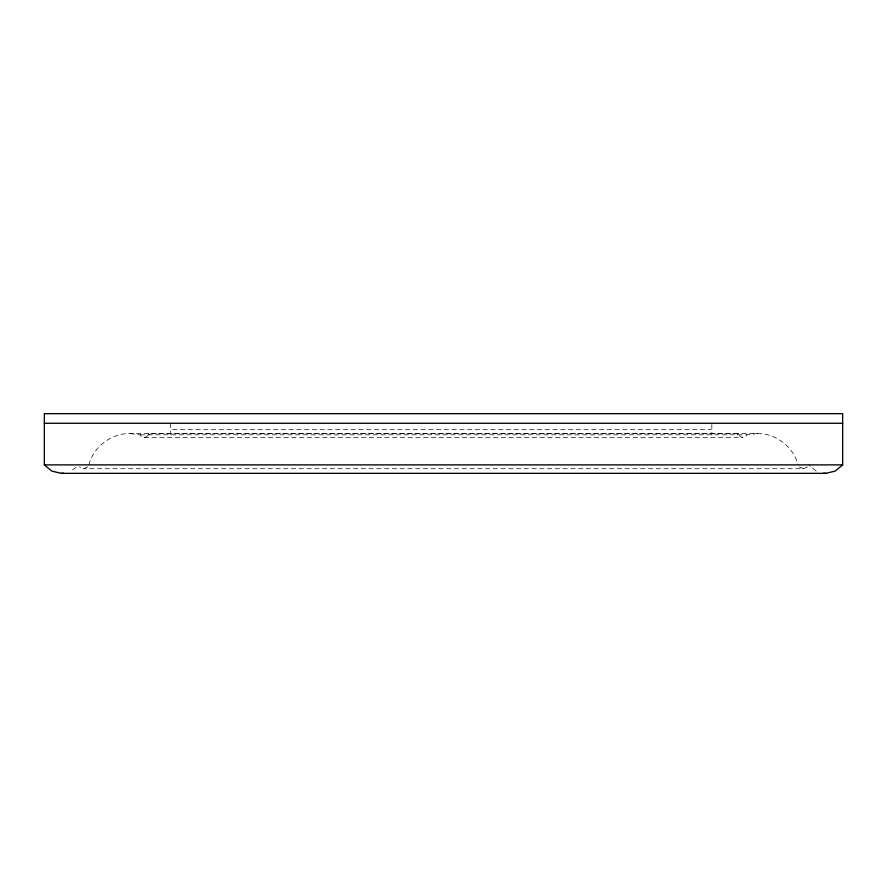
<?xml version="1.0" encoding="UTF-8"?>
<svg xmlns="http://www.w3.org/2000/svg" width="887" height="887" viewBox="0 0 887 887"><rect width="100%" height="100%" fill="white"/><g stroke="black" fill="none" stroke-linecap="round" stroke-linejoin="round"><path stroke-width="0.67" stroke-dasharray="4.43 3.33" d="M88.888 464.877C93.523 446.948 110.853 433.521 129.38 433.521L757.62 433.521C776.147 433.521 793.477 446.948 798.112 464.877M757.62 433.521L746.732 434.818C745.102 438.777 739.071 437.734 738.206 433.699L148.794 433.699C147.929 437.734 141.898 438.777 140.268 434.818L129.38 433.521M737.529 434.818L738.206 433.699M87.735 466.884L83.6 468.735L79.464 466.884M807.536 466.884L803.4 468.735L83.6 468.735M76.149 467.338L70.816 471.119M172.577 429.696L711.197 429.696M140.268 434.818L746.732 434.818M144.215 437.391L742.785 437.391M803.4 468.735L799.265 466.884M816.184 471.119L808.689 464.877M148.794 433.699L149.471 434.818M711.84 424.563L711.84 434.818M170.67 423.276L170.67 434.818"/><path stroke-width="1.33" d="M842.65 464.877L835.155 471.119L825.675 473.348L61.325 473.348L51.845 471.119L44.35 464.877L44.35 413.652L842.65 413.652L842.65 464.877L44.35 464.877M61.325 473.348L63.509 473.181M44.35 423.276L842.65 423.276M823.491 473.181L825.675 473.348"/></g></svg>
